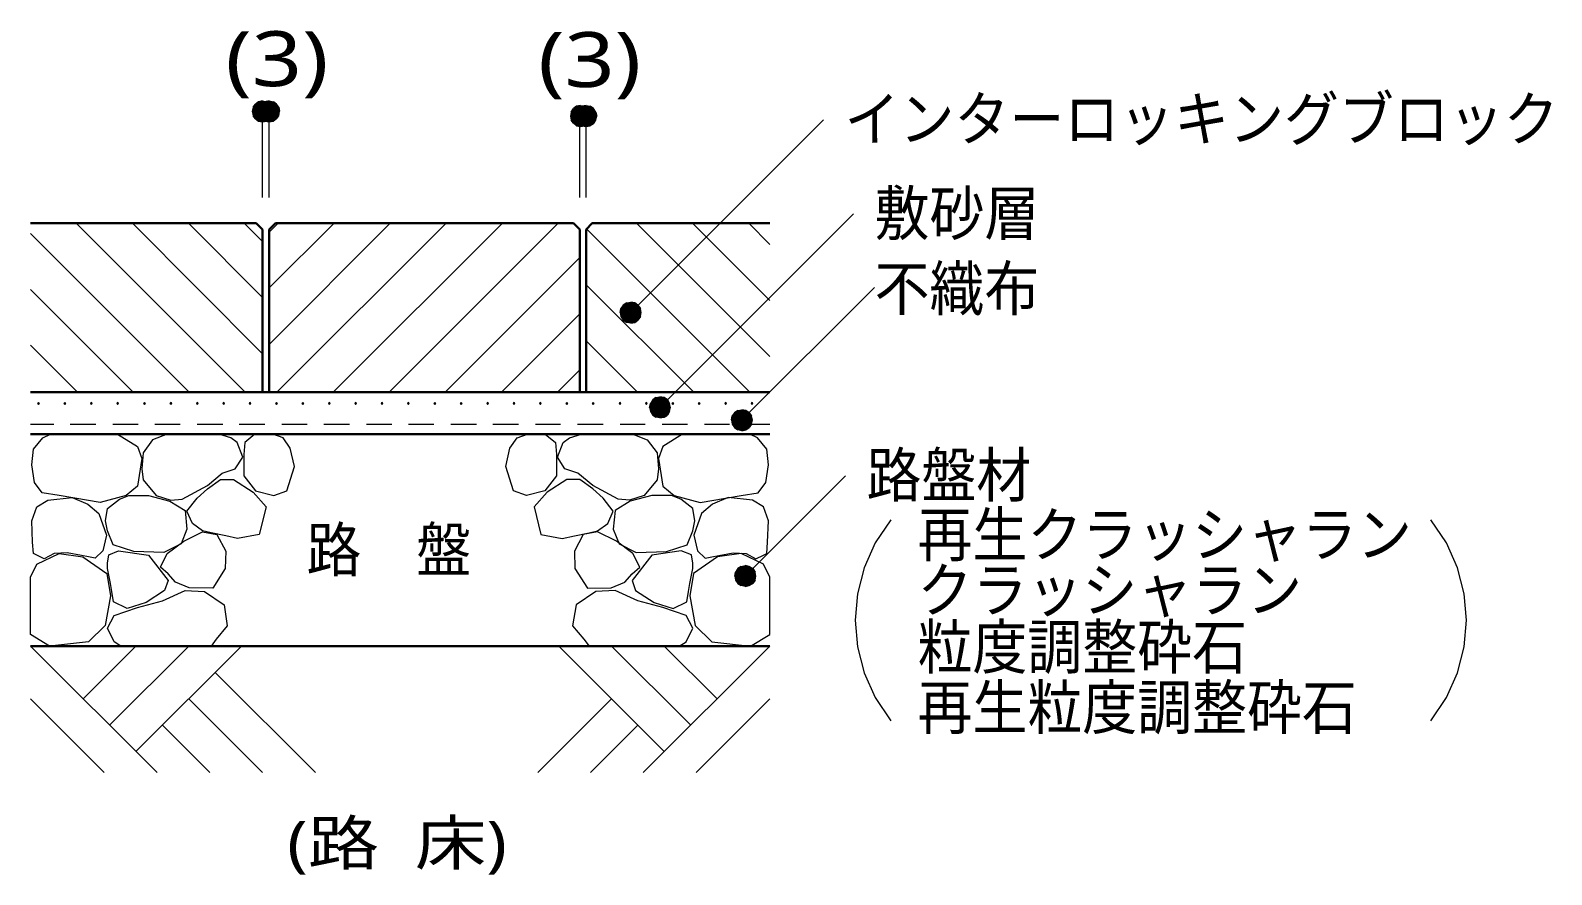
# Model space of a CAD drawing. Header units: millimetres. Extents: x 0 to 420, y 0 to 297.
# Drawn here: x 42.3 to 114.3, y 105.2 to 145.1 of the extents above; entities that cross this region are included whole.
import ezdxf
from ezdxf.enums import TextEntityAlignment as Align

# ---------------------------------------------------------------- set-up
doc = ezdxf.new("R2010")
doc.units = ezdxf.units.MM
doc.styles.add('kst32b', font='NotoSansJP-Variable.ttf')

msp = doc.modelspace()

# ---------------------------------------------------------------- hatches: boundary and pattern name
h = msp.add_hatch(color=7)
h.paths.add_polyline_path([(53.636, 141.647), (53.467, 141.753), (53.277, 141.309), (53.636, 141.647)])
h.paths.add_polyline_path([(53.467, 141.753), (53.277, 141.309), (53.277, 141.796), (53.467, 141.753)])
h.paths.add_polyline_path([(53.277, 141.309), (53.277, 141.796), (53.086, 141.753), (53.277, 141.309)])
h = msp.add_hatch(color=7)
h.paths.add_polyline_path([(53.933, 141.647), (53.785, 141.753), (53.594, 141.309), (53.933, 141.647)])
h.paths.add_polyline_path([(53.785, 141.753), (53.594, 141.309), (53.594, 141.796), (53.785, 141.753)])
h.paths.add_polyline_path([(53.594, 141.309), (53.594, 141.796), (53.382, 141.753), (53.594, 141.309)])
h = msp.add_hatch(color=7)
h.paths.add_polyline_path([(53.086, 141.753), (52.938, 141.647), (53.277, 141.309), (53.086, 141.753)])
h.paths.add_polyline_path([(52.938, 141.647), (53.277, 141.309), (52.832, 141.499), (52.938, 141.647)])
h.paths.add_polyline_path([(53.277, 141.309), (52.832, 141.499), (52.79, 141.309), (53.277, 141.309)])
h = msp.add_hatch(color=7)
h.paths.add_polyline_path([(52.79, 141.309), (52.832, 141.097), (53.277, 141.309), (52.79, 141.309)])
h.paths.add_polyline_path([(52.832, 141.097), (53.277, 141.309), (52.938, 140.949), (52.832, 141.097)])
h.paths.add_polyline_path([(53.277, 141.309), (52.938, 140.949), (53.086, 140.843), (53.277, 141.309)])
h = msp.add_hatch(color=7)
h.paths.add_polyline_path([(53.382, 141.753), (53.234, 141.647), (53.594, 141.309), (53.382, 141.753)])
h.paths.add_polyline_path([(53.234, 141.647), (53.594, 141.309), (53.128, 141.499), (53.234, 141.647)])
h.paths.add_polyline_path([(53.594, 141.309), (53.128, 141.499), (53.086, 141.309), (53.594, 141.309)])
h = msp.add_hatch(color=7)
h.paths.add_polyline_path([(53.086, 141.309), (53.128, 141.097), (53.594, 141.309), (53.086, 141.309)])
h.paths.add_polyline_path([(53.128, 141.097), (53.594, 141.309), (53.234, 140.949), (53.128, 141.097)])
h.paths.add_polyline_path([(53.594, 141.309), (53.234, 140.949), (53.382, 140.843), (53.594, 141.309)])
for points in [[(53.086, 140.843), (53.277, 140.801), (53.277, 141.309), (53.086, 140.843)], [(53.382, 140.843), (53.594, 140.801), (53.594, 141.309), (53.382, 140.843)], [(68.136, 140.61), (68.326, 140.589), (68.326, 141.076), (68.136, 140.61)], [(68.39, 140.61), (68.58, 140.589), (68.58, 141.076), (68.39, 140.61)], [(70.231, 131.593), (70.337, 131.424), (70.697, 131.784), (70.231, 131.593)], [(42.672, 127.529), (42.651, 127.508), (42.63, 127.487), (42.651, 127.466), (42.672, 127.444), (42.693, 127.466), (42.714, 127.487), (42.693, 127.508), (42.672, 127.529)], [(43.921, 127.529), (43.9, 127.508), (43.879, 127.487), (43.9, 127.466), (43.921, 127.444), (43.942, 127.466), (43.963, 127.487), (43.942, 127.508), (43.921, 127.529)], [(45.17, 127.529), (45.148, 127.508), (45.127, 127.487), (45.148, 127.466), (45.17, 127.444), (45.191, 127.466), (45.212, 127.487), (45.191, 127.508), (45.17, 127.529)], [(46.419, 127.529), (46.397, 127.508), (46.376, 127.487), (46.397, 127.466), (46.419, 127.444), (46.44, 127.466), (46.461, 127.487), (46.44, 127.508), (46.419, 127.529)], [(47.689, 127.529), (47.667, 127.508), (47.646, 127.487), (47.667, 127.466), (47.689, 127.444), (47.71, 127.466), (47.731, 127.487), (47.71, 127.508), (47.689, 127.529)], [(48.937, 127.529), (48.916, 127.508), (48.895, 127.487), (48.916, 127.466), (48.937, 127.444), (48.959, 127.466), (48.98, 127.487), (48.959, 127.508), (48.937, 127.529)], [(50.186, 127.529), (50.165, 127.508), (50.144, 127.487), (50.165, 127.466), (50.186, 127.444), (50.207, 127.466), (50.229, 127.487), (50.207, 127.508), (50.186, 127.529)], [(51.435, 127.529), (51.414, 127.508), (51.393, 127.487), (51.414, 127.466), (51.435, 127.444), (51.456, 127.466), (51.477, 127.487), (51.456, 127.508), (51.435, 127.529)], [(52.684, 127.529), (52.663, 127.508), (52.641, 127.487), (52.663, 127.466), (52.684, 127.444), (52.705, 127.466), (52.726, 127.487), (52.705, 127.508), (52.684, 127.529)], [(53.933, 127.529), (53.912, 127.508), (53.89, 127.487), (53.912, 127.466), (53.933, 127.444), (53.954, 127.466), (53.975, 127.487), (53.954, 127.508), (53.933, 127.529)], [(55.182, 127.529), (55.16, 127.508), (55.139, 127.487), (55.16, 127.466), (55.182, 127.444), (55.203, 127.466), (55.224, 127.487), (55.203, 127.508), (55.182, 127.529)], [(56.43, 127.529), (56.409, 127.508), (56.388, 127.487), (56.409, 127.466), (56.43, 127.444), (56.452, 127.466), (56.473, 127.487), (56.452, 127.508), (56.43, 127.529)], [(57.679, 127.529), (57.658, 127.508), (57.637, 127.487), (57.658, 127.466), (57.679, 127.444), (57.7, 127.466), (57.721, 127.487), (57.7, 127.508), (57.679, 127.529)], [(58.928, 127.529), (58.907, 127.508), (58.886, 127.487), (58.907, 127.466), (58.928, 127.444), (58.949, 127.466), (58.97, 127.487), (58.949, 127.508), (58.928, 127.529)], [(60.177, 127.529), (60.156, 127.508), (60.135, 127.487), (60.156, 127.466), (60.177, 127.444), (60.198, 127.466), (60.219, 127.487), (60.198, 127.508), (60.177, 127.529)], [(61.426, 127.529), (61.404, 127.508), (61.383, 127.487), (61.404, 127.466), (61.426, 127.444), (61.447, 127.466), (61.468, 127.487), (61.447, 127.508), (61.426, 127.529)], [(62.675, 127.529), (62.653, 127.508), (62.632, 127.487), (62.653, 127.466), (62.675, 127.444), (62.696, 127.466), (62.717, 127.487), (62.696, 127.508), (62.675, 127.529)], [(63.923, 127.529), (63.902, 127.508), (63.881, 127.487), (63.902, 127.466), (63.923, 127.444), (63.945, 127.466), (63.966, 127.487), (63.945, 127.508), (63.923, 127.529)], [(65.172, 127.529), (65.151, 127.508), (65.13, 127.487), (65.151, 127.466), (65.172, 127.444), (65.193, 127.466), (65.215, 127.487), (65.193, 127.508), (65.172, 127.529)], [(66.421, 127.529), (66.4, 127.508), (66.379, 127.487), (66.4, 127.466), (66.421, 127.444), (66.442, 127.466), (66.463, 127.487), (66.442, 127.508), (66.421, 127.529)], [(67.67, 127.529), (67.649, 127.508), (67.628, 127.487), (67.649, 127.466), (67.67, 127.444), (67.691, 127.466), (67.712, 127.487), (67.691, 127.508), (67.67, 127.529)], [(68.919, 127.529), (68.898, 127.508), (68.876, 127.487), (68.898, 127.466), (68.919, 127.444), (68.94, 127.466), (68.961, 127.487), (68.94, 127.508), (68.919, 127.529)], [(70.189, 127.529), (70.168, 127.508), (70.146, 127.487), (70.168, 127.466), (70.189, 127.444), (70.21, 127.466), (70.231, 127.487), (70.21, 127.508), (70.189, 127.529)], [(71.438, 127.529), (71.416, 127.508), (71.395, 127.487), (71.416, 127.466), (71.438, 127.444), (71.459, 127.466), (71.48, 127.487), (71.459, 127.508), (71.438, 127.529)], [(72.686, 127.529), (72.665, 127.508), (72.644, 127.487), (72.665, 127.466), (72.686, 127.444), (72.708, 127.466), (72.729, 127.487), (72.708, 127.508), (72.686, 127.529)], [(73.935, 127.529), (73.914, 127.508), (73.893, 127.487), (73.914, 127.466), (73.935, 127.444), (73.956, 127.466), (73.978, 127.487), (73.956, 127.508), (73.935, 127.529)], [(75.184, 127.529), (75.163, 127.508), (75.142, 127.487), (75.163, 127.466), (75.184, 127.444), (75.205, 127.466), (75.226, 127.487), (75.205, 127.508), (75.184, 127.529)], [(76.433, 127.529), (76.412, 127.508), (76.391, 127.487), (76.412, 127.466), (76.433, 127.444), (76.454, 127.466), (76.475, 127.487), (76.454, 127.508), (76.433, 127.529)], [(71.628, 127.106), (71.734, 126.936), (72.073, 127.296), (71.628, 127.106)], [(75.502, 126.513), (75.607, 126.344), (75.946, 126.704), (75.502, 126.513)], [(75.65, 119.126), (75.756, 118.978), (76.115, 119.317), (75.65, 119.126)]]:
    msp.add_hatch(color=7).paths.add_polyline_path(points)
h = msp.add_hatch(color=7)
h.paths.add_polyline_path([(53.742, 141.097), (53.785, 141.309), (53.277, 141.309), (53.742, 141.097)])
h.paths.add_polyline_path([(53.785, 141.309), (53.277, 141.309), (53.742, 141.499), (53.785, 141.309)])
h.paths.add_polyline_path([(53.277, 141.309), (53.742, 141.499), (53.636, 141.647), (53.277, 141.309)])
h = msp.add_hatch(color=7)
h.paths.add_polyline_path([(53.277, 140.801), (53.467, 140.843), (53.277, 141.309), (53.277, 140.801)])
h.paths.add_polyline_path([(53.467, 140.843), (53.277, 141.309), (53.636, 140.949), (53.467, 140.843)])
h.paths.add_polyline_path([(53.277, 141.309), (53.636, 140.949), (53.742, 141.097), (53.277, 141.309)])
h = msp.add_hatch(color=7)
h.paths.add_polyline_path([(54.039, 141.097), (54.081, 141.309), (53.594, 141.309), (54.039, 141.097)])
h.paths.add_polyline_path([(54.081, 141.309), (53.594, 141.309), (54.039, 141.499), (54.081, 141.309)])
h.paths.add_polyline_path([(53.594, 141.309), (54.039, 141.499), (53.933, 141.647), (53.594, 141.309)])
h = msp.add_hatch(color=7)
h.paths.add_polyline_path([(53.594, 140.801), (53.785, 140.843), (53.594, 141.309), (53.594, 140.801)])
h.paths.add_polyline_path([(53.785, 140.843), (53.594, 141.309), (53.933, 140.949), (53.785, 140.843)])
h.paths.add_polyline_path([(53.594, 141.309), (53.933, 140.949), (54.039, 141.097), (53.594, 141.309)])
h = msp.add_hatch(color=7)
h.paths.add_polyline_path([(68.136, 141.542), (67.987, 141.436), (68.326, 141.076), (68.136, 141.542)])
h.paths.add_polyline_path([(67.987, 141.436), (68.326, 141.076), (67.882, 141.266), (67.987, 141.436)])
h.paths.add_polyline_path([(68.326, 141.076), (67.882, 141.266), (67.839, 141.076), (68.326, 141.076)])
h = msp.add_hatch(color=7)
h.paths.add_polyline_path([(67.839, 141.076), (67.882, 140.885), (68.326, 141.076), (67.839, 141.076)])
h.paths.add_polyline_path([(67.882, 140.885), (68.326, 141.076), (67.987, 140.737), (67.882, 140.885)])
h.paths.add_polyline_path([(68.326, 141.076), (67.987, 140.737), (68.136, 140.61), (68.326, 141.076)])
h = msp.add_hatch(color=7)
h.paths.add_polyline_path([(68.39, 141.542), (68.22, 141.436), (68.58, 141.076), (68.39, 141.542)])
h.paths.add_polyline_path([(68.22, 141.436), (68.58, 141.076), (68.114, 141.266), (68.22, 141.436)])
h.paths.add_polyline_path([(68.58, 141.076), (68.114, 141.266), (68.093, 141.076), (68.58, 141.076)])
h = msp.add_hatch(color=7)
h.paths.add_polyline_path([(68.093, 141.076), (68.114, 140.885), (68.58, 141.076), (68.093, 141.076)])
h.paths.add_polyline_path([(68.114, 140.885), (68.58, 141.076), (68.22, 140.716), (68.114, 140.885)])
h.paths.add_polyline_path([(68.58, 141.076), (68.22, 140.716), (68.39, 140.61), (68.58, 141.076)])
h = msp.add_hatch(color=7)
h.paths.add_polyline_path([(68.686, 141.436), (68.517, 141.542), (68.326, 141.076), (68.686, 141.436)])
h.paths.add_polyline_path([(68.517, 141.542), (68.326, 141.076), (68.326, 141.584), (68.517, 141.542)])
h.paths.add_polyline_path([(68.326, 141.076), (68.326, 141.584), (68.136, 141.542), (68.326, 141.076)])
h = msp.add_hatch(color=7)
h.paths.add_polyline_path([(68.792, 140.885), (68.834, 141.076), (68.326, 141.076), (68.792, 140.885)])
h.paths.add_polyline_path([(68.834, 141.076), (68.326, 141.076), (68.792, 141.266), (68.834, 141.076)])
h.paths.add_polyline_path([(68.326, 141.076), (68.792, 141.266), (68.686, 141.436), (68.326, 141.076)])
h = msp.add_hatch(color=7)
h.paths.add_polyline_path([(68.326, 140.589), (68.517, 140.61), (68.326, 141.076), (68.326, 140.589)])
h.paths.add_polyline_path([(68.517, 140.61), (68.326, 141.076), (68.686, 140.737), (68.517, 140.61)])
h.paths.add_polyline_path([(68.326, 141.076), (68.686, 140.737), (68.792, 140.885), (68.326, 141.076)])
h = msp.add_hatch(color=7)
h.paths.add_polyline_path([(68.94, 141.436), (68.771, 141.542), (68.58, 141.076), (68.94, 141.436)])
h.paths.add_polyline_path([(68.771, 141.542), (68.58, 141.076), (68.58, 141.584), (68.771, 141.542)])
h.paths.add_polyline_path([(68.58, 141.076), (68.58, 141.584), (68.39, 141.542), (68.58, 141.076)])
h = msp.add_hatch(color=7)
h.paths.add_polyline_path([(69.046, 140.885), (69.088, 141.076), (68.58, 141.076), (69.046, 140.885)])
h.paths.add_polyline_path([(69.088, 141.076), (68.58, 141.076), (69.046, 141.266), (69.088, 141.076)])
h.paths.add_polyline_path([(68.58, 141.076), (69.046, 141.266), (68.94, 141.436), (68.58, 141.076)])
h = msp.add_hatch(color=7)
h.paths.add_polyline_path([(68.58, 140.589), (68.771, 140.61), (68.58, 141.076), (68.58, 140.589)])
h.paths.add_polyline_path([(68.771, 140.61), (68.58, 141.076), (68.94, 140.716), (68.771, 140.61)])
h.paths.add_polyline_path([(68.58, 141.076), (68.94, 140.716), (69.046, 140.885), (68.58, 141.076)])
h = msp.add_hatch(color=7)
h.paths.add_polyline_path([(70.337, 132.143), (70.231, 131.974), (70.697, 131.784), (70.337, 132.143)])
h.paths.add_polyline_path([(70.231, 131.974), (70.697, 131.784), (70.189, 131.784), (70.231, 131.974)])
h.paths.add_polyline_path([(70.697, 131.784), (70.189, 131.784), (70.231, 131.593), (70.697, 131.784)])
h = msp.add_hatch(color=7)
h.paths.add_polyline_path([(70.887, 132.249), (70.697, 132.271), (70.697, 131.784), (70.887, 132.249)])
h.paths.add_polyline_path([(70.697, 132.271), (70.697, 131.784), (70.506, 132.249), (70.697, 132.271)])
h.paths.add_polyline_path([(70.697, 131.784), (70.506, 132.249), (70.337, 132.143), (70.697, 131.784)])
h = msp.add_hatch(color=7)
h.paths.add_polyline_path([(70.337, 131.424), (70.506, 131.318), (70.697, 131.784), (70.337, 131.424)])
h.paths.add_polyline_path([(70.506, 131.318), (70.697, 131.784), (70.697, 131.276), (70.506, 131.318)])
h.paths.add_polyline_path([(70.697, 131.784), (70.697, 131.276), (70.887, 131.318), (70.697, 131.784)])
h = msp.add_hatch(color=7)
h.paths.add_polyline_path([(71.184, 131.784), (71.162, 131.974), (70.697, 131.784), (71.184, 131.784)])
h.paths.add_polyline_path([(71.162, 131.974), (70.697, 131.784), (71.035, 132.143), (71.162, 131.974)])
h.paths.add_polyline_path([(70.697, 131.784), (71.035, 132.143), (70.887, 132.249), (70.697, 131.784)])
h = msp.add_hatch(color=7)
h.paths.add_polyline_path([(70.887, 131.318), (71.035, 131.424), (70.697, 131.784), (70.887, 131.318)])
h.paths.add_polyline_path([(71.035, 131.424), (70.697, 131.784), (71.162, 131.593), (71.035, 131.424)])
h.paths.add_polyline_path([(70.697, 131.784), (71.162, 131.593), (71.184, 131.784), (70.697, 131.784)])
h = msp.add_hatch(color=7)
h.paths.add_polyline_path([(71.734, 127.656), (71.628, 127.487), (72.073, 127.296), (71.734, 127.656)])
h.paths.add_polyline_path([(71.628, 127.487), (72.073, 127.296), (71.586, 127.296), (71.628, 127.487)])
h.paths.add_polyline_path([(72.073, 127.296), (71.586, 127.296), (71.628, 127.106), (72.073, 127.296)])
h = msp.add_hatch(color=7)
h.paths.add_polyline_path([(72.284, 127.762), (72.073, 127.804), (72.073, 127.296), (72.284, 127.762)])
h.paths.add_polyline_path([(72.073, 127.804), (72.073, 127.296), (71.882, 127.762), (72.073, 127.804)])
h.paths.add_polyline_path([(72.073, 127.296), (71.882, 127.762), (71.734, 127.656), (72.073, 127.296)])
h = msp.add_hatch(color=7)
h.paths.add_polyline_path([(72.581, 127.296), (72.538, 127.487), (72.073, 127.296), (72.581, 127.296)])
h.paths.add_polyline_path([(72.538, 127.487), (72.073, 127.296), (72.432, 127.656), (72.538, 127.487)])
h.paths.add_polyline_path([(72.073, 127.296), (72.432, 127.656), (72.284, 127.762), (72.073, 127.296)])
h = msp.add_hatch(color=7)
h.paths.add_polyline_path([(71.734, 126.936), (71.882, 126.831), (72.073, 127.296), (71.734, 126.936)])
h.paths.add_polyline_path([(71.882, 126.831), (72.073, 127.296), (72.073, 126.809), (71.882, 126.831)])
h.paths.add_polyline_path([(72.073, 127.296), (72.073, 126.809), (72.284, 126.831), (72.073, 127.296)])
h = msp.add_hatch(color=7)
h.paths.add_polyline_path([(72.284, 126.831), (72.432, 126.936), (72.073, 127.296), (72.284, 126.831)])
h.paths.add_polyline_path([(72.432, 126.936), (72.073, 127.296), (72.538, 127.106), (72.432, 126.936)])
h.paths.add_polyline_path([(72.073, 127.296), (72.538, 127.106), (72.581, 127.296), (72.073, 127.296)])
h = msp.add_hatch(color=7)
h.paths.add_polyline_path([(75.607, 127.042), (75.502, 126.894), (75.946, 126.704), (75.607, 127.042)])
h.paths.add_polyline_path([(75.502, 126.894), (75.946, 126.704), (75.459, 126.704), (75.502, 126.894)])
h.paths.add_polyline_path([(75.946, 126.704), (75.459, 126.704), (75.502, 126.513), (75.946, 126.704)])
h = msp.add_hatch(color=7)
h.paths.add_polyline_path([(76.137, 127.148), (75.946, 127.19), (75.946, 126.704), (76.137, 127.148)])
h.paths.add_polyline_path([(75.946, 127.19), (75.946, 126.704), (75.756, 127.148), (75.946, 127.19)])
h.paths.add_polyline_path([(75.946, 126.704), (75.756, 127.148), (75.607, 127.042), (75.946, 126.704)])
h = msp.add_hatch(color=7)
h.paths.add_polyline_path([(75.607, 126.344), (75.756, 126.238), (75.946, 126.704), (75.607, 126.344)])
h.paths.add_polyline_path([(75.756, 126.238), (75.946, 126.704), (75.946, 126.196), (75.756, 126.238)])
h.paths.add_polyline_path([(75.946, 126.704), (75.946, 126.196), (76.137, 126.238), (75.946, 126.704)])
h = msp.add_hatch(color=7)
h.paths.add_polyline_path([(76.454, 126.704), (76.412, 126.894), (75.946, 126.704), (76.454, 126.704)])
h.paths.add_polyline_path([(76.412, 126.894), (75.946, 126.704), (76.306, 127.042), (76.412, 126.894)])
h.paths.add_polyline_path([(75.946, 126.704), (76.306, 127.042), (76.137, 127.148), (75.946, 126.704)])
h = msp.add_hatch(color=7)
h.paths.add_polyline_path([(76.137, 126.238), (76.306, 126.344), (75.946, 126.704), (76.137, 126.238)])
h.paths.add_polyline_path([(76.306, 126.344), (75.946, 126.704), (76.412, 126.513), (76.306, 126.344)])
h.paths.add_polyline_path([(75.946, 126.704), (76.412, 126.513), (76.454, 126.704), (75.946, 126.704)])
h = msp.add_hatch(color=7)
h.paths.add_polyline_path([(75.756, 119.676), (75.65, 119.507), (76.115, 119.317), (75.756, 119.676)])
h.paths.add_polyline_path([(75.65, 119.507), (76.115, 119.317), (75.629, 119.317), (75.65, 119.507)])
h.paths.add_polyline_path([(76.115, 119.317), (75.629, 119.317), (75.65, 119.126), (76.115, 119.317)])
h = msp.add_hatch(color=7)
h.paths.add_polyline_path([(76.306, 119.782), (76.115, 119.825), (76.115, 119.317), (76.306, 119.782)])
h.paths.add_polyline_path([(76.115, 119.825), (76.115, 119.317), (75.925, 119.782), (76.115, 119.825)])
h.paths.add_polyline_path([(76.115, 119.317), (75.925, 119.782), (75.756, 119.676), (76.115, 119.317)])
h = msp.add_hatch(color=7)
h.paths.add_polyline_path([(76.623, 119.317), (76.581, 119.507), (76.115, 119.317), (76.623, 119.317)])
h.paths.add_polyline_path([(76.581, 119.507), (76.115, 119.317), (76.475, 119.676), (76.581, 119.507)])
h.paths.add_polyline_path([(76.115, 119.317), (76.475, 119.676), (76.306, 119.782), (76.115, 119.317)])
h = msp.add_hatch(color=7)
h.paths.add_polyline_path([(75.756, 118.978), (75.925, 118.872), (76.115, 119.317), (75.756, 118.978)])
h.paths.add_polyline_path([(75.925, 118.872), (76.115, 119.317), (76.115, 118.83), (75.925, 118.872)])
h.paths.add_polyline_path([(76.115, 119.317), (76.115, 118.83), (76.306, 118.872), (76.115, 119.317)])
h = msp.add_hatch(color=7)
h.paths.add_polyline_path([(76.306, 118.872), (76.475, 118.978), (76.115, 119.317), (76.306, 118.872)])
h.paths.add_polyline_path([(76.475, 118.978), (76.115, 119.317), (76.581, 119.126), (76.475, 118.978)])
h.paths.add_polyline_path([(76.115, 119.317), (76.581, 119.126), (76.623, 119.317), (76.115, 119.317)])

# ---------------------------------------------------------------- linework, layer by layer
at = {"lineweight": 0}
for points in [[(53.277, 141.309), (53.277, 141.796), (53.086, 141.753)], [(53.467, 141.753), (53.277, 141.309), (53.277, 141.796)], [(53.594, 141.309), (53.594, 141.796), (53.382, 141.753)], [(53.785, 141.753), (53.594, 141.309), (53.594, 141.796)], [(53.277, 141.309), (52.832, 141.499), (52.79, 141.309)], [(52.79, 141.309), (52.832, 141.097), (53.277, 141.309)], [(52.938, 141.647), (53.277, 141.309), (52.832, 141.499)], [(52.832, 141.097), (53.277, 141.309), (52.938, 140.949)], [(53.086, 141.753), (52.938, 141.647), (53.277, 141.309)], [(53.277, 141.309), (52.938, 140.949), (53.086, 140.843)], [(53.594, 141.309), (53.128, 141.499), (53.086, 141.309)], [(53.086, 141.309), (53.128, 141.097), (53.594, 141.309)], [(53.086, 140.843), (53.277, 140.801), (53.277, 141.309)], [(53.234, 141.647), (53.594, 141.309), (53.128, 141.499)], [(53.128, 141.097), (53.594, 141.309), (53.234, 140.949)], [(53.382, 141.753), (53.234, 141.647), (53.594, 141.309)], [(53.594, 141.309), (53.234, 140.949), (53.382, 140.843)], [(53.636, 141.647), (53.467, 141.753), (53.277, 141.309)], [(53.277, 141.309), (53.742, 141.499), (53.636, 141.647)], [(53.785, 141.309), (53.277, 141.309), (53.742, 141.499)], [(53.277, 140.801), (53.467, 140.843), (53.277, 141.309)], [(53.467, 140.843), (53.277, 141.309), (53.636, 140.949)], [(53.277, 141.309), (53.636, 140.949), (53.742, 141.097)], [(53.742, 141.097), (53.785, 141.309), (53.277, 141.309)], [(53.382, 140.843), (53.594, 140.801), (53.594, 141.309)], [(53.933, 141.647), (53.785, 141.753), (53.594, 141.309)], [(53.594, 141.309), (54.039, 141.499), (53.933, 141.647)], [(54.081, 141.309), (53.594, 141.309), (54.039, 141.499)], [(53.594, 140.801), (53.785, 140.843), (53.594, 141.309)], [(53.785, 140.843), (53.594, 141.309), (53.933, 140.949)], [(53.594, 141.309), (53.933, 140.949), (54.039, 141.097)], [(54.039, 141.097), (54.081, 141.309), (53.594, 141.309)], [(68.326, 141.076), (67.882, 141.266), (67.839, 141.076)], [(67.839, 141.076), (67.882, 140.885), (68.326, 141.076)], [(67.987, 141.436), (68.326, 141.076), (67.882, 141.266)], [(67.882, 140.885), (68.326, 141.076), (67.987, 140.737)], [(68.136, 141.542), (67.987, 141.436), (68.326, 141.076)], [(68.326, 141.076), (67.987, 140.737), (68.136, 140.61)], [(68.58, 141.076), (68.114, 141.266), (68.093, 141.076)], [(68.093, 141.076), (68.114, 140.885), (68.58, 141.076)], [(68.22, 141.436), (68.58, 141.076), (68.114, 141.266)], [(68.114, 140.885), (68.58, 141.076), (68.22, 140.716)], [(68.326, 141.076), (68.326, 141.584), (68.136, 141.542)], [(68.136, 140.61), (68.326, 140.589), (68.326, 141.076)], [(68.39, 141.542), (68.22, 141.436), (68.58, 141.076)], [(68.58, 141.076), (68.22, 140.716), (68.39, 140.61)], [(68.517, 141.542), (68.326, 141.076), (68.326, 141.584)], [(68.686, 141.436), (68.517, 141.542), (68.326, 141.076)], [(68.326, 141.076), (68.792, 141.266), (68.686, 141.436)], [(68.834, 141.076), (68.326, 141.076), (68.792, 141.266)], [(68.326, 140.589), (68.517, 140.61), (68.326, 141.076)], [(68.517, 140.61), (68.326, 141.076), (68.686, 140.737)], [(68.326, 141.076), (68.686, 140.737), (68.792, 140.885)], [(68.792, 140.885), (68.834, 141.076), (68.326, 141.076)], [(68.58, 141.076), (68.58, 141.584), (68.39, 141.542)], [(68.39, 140.61), (68.58, 140.589), (68.58, 141.076)], [(68.771, 141.542), (68.58, 141.076), (68.58, 141.584)], [(68.94, 141.436), (68.771, 141.542), (68.58, 141.076)], [(68.58, 141.076), (69.046, 141.266), (68.94, 141.436)], [(69.088, 141.076), (68.58, 141.076), (69.046, 141.266)], [(68.58, 140.589), (68.771, 140.61), (68.58, 141.076)], [(68.771, 140.61), (68.58, 141.076), (68.94, 140.716)], [(68.58, 141.076), (68.94, 140.716), (69.046, 140.885)], [(69.046, 140.885), (69.088, 141.076), (68.58, 141.076)], [(70.231, 131.974), (70.697, 131.784), (70.189, 131.784)], [(70.697, 131.784), (70.189, 131.784), (70.231, 131.593)], [(70.337, 132.143), (70.231, 131.974), (70.697, 131.784)], [(70.231, 131.593), (70.337, 131.424), (70.697, 131.784)], [(70.697, 131.784), (70.506, 132.249), (70.337, 132.143)], [(70.337, 131.424), (70.506, 131.318), (70.697, 131.784)], [(70.697, 132.271), (70.697, 131.784), (70.506, 132.249)], [(70.506, 131.318), (70.697, 131.784), (70.697, 131.276)], [(70.887, 132.249), (70.697, 132.271), (70.697, 131.784)], [(70.697, 131.784), (71.035, 132.143), (70.887, 132.249)], [(71.162, 131.974), (70.697, 131.784), (71.035, 132.143)], [(71.184, 131.784), (71.162, 131.974), (70.697, 131.784)], [(70.697, 131.784), (70.697, 131.276), (70.887, 131.318)], [(70.887, 131.318), (71.035, 131.424), (70.697, 131.784)], [(71.035, 131.424), (70.697, 131.784), (71.162, 131.593)], [(70.697, 131.784), (71.162, 131.593), (71.184, 131.784)], [(42.672, 127.529), (42.651, 127.508), (42.63, 127.487), (42.651, 127.466), (42.672, 127.444), (42.693, 127.466), (42.714, 127.487), (42.693, 127.508)], [(43.921, 127.529), (43.9, 127.508), (43.879, 127.487), (43.9, 127.466), (43.921, 127.444), (43.942, 127.466), (43.963, 127.487), (43.942, 127.508)], [(45.17, 127.529), (45.148, 127.508), (45.127, 127.487), (45.148, 127.466), (45.17, 127.444), (45.191, 127.466), (45.212, 127.487), (45.191, 127.508)], [(46.419, 127.529), (46.397, 127.508), (46.376, 127.487), (46.397, 127.466), (46.419, 127.444), (46.44, 127.466), (46.461, 127.487), (46.44, 127.508)], [(47.689, 127.529), (47.667, 127.508), (47.646, 127.487), (47.667, 127.466), (47.689, 127.444), (47.71, 127.466), (47.731, 127.487), (47.71, 127.508)], [(48.937, 127.529), (48.916, 127.508), (48.895, 127.487), (48.916, 127.466), (48.937, 127.444), (48.959, 127.466), (48.98, 127.487), (48.959, 127.508)], [(50.186, 127.529), (50.165, 127.508), (50.144, 127.487), (50.165, 127.466), (50.186, 127.444), (50.207, 127.466), (50.229, 127.487), (50.207, 127.508)], [(51.435, 127.529), (51.414, 127.508), (51.393, 127.487), (51.414, 127.466), (51.435, 127.444), (51.456, 127.466), (51.477, 127.487), (51.456, 127.508)], [(52.684, 127.529), (52.663, 127.508), (52.641, 127.487), (52.663, 127.466), (52.684, 127.444), (52.705, 127.466), (52.726, 127.487), (52.705, 127.508)], [(53.933, 127.529), (53.912, 127.508), (53.89, 127.487), (53.912, 127.466), (53.933, 127.444), (53.954, 127.466), (53.975, 127.487), (53.954, 127.508)], [(55.182, 127.529), (55.16, 127.508), (55.139, 127.487), (55.16, 127.466), (55.182, 127.444), (55.203, 127.466), (55.224, 127.487), (55.203, 127.508)], [(56.43, 127.529), (56.409, 127.508), (56.388, 127.487), (56.409, 127.466), (56.43, 127.444), (56.452, 127.466), (56.473, 127.487), (56.452, 127.508)], [(57.679, 127.529), (57.658, 127.508), (57.637, 127.487), (57.658, 127.466), (57.679, 127.444), (57.7, 127.466), (57.721, 127.487), (57.7, 127.508)], [(58.928, 127.529), (58.907, 127.508), (58.886, 127.487), (58.907, 127.466), (58.928, 127.444), (58.949, 127.466), (58.97, 127.487), (58.949, 127.508)], [(60.177, 127.529), (60.156, 127.508), (60.135, 127.487), (60.156, 127.466), (60.177, 127.444), (60.198, 127.466), (60.219, 127.487), (60.198, 127.508)], [(61.426, 127.529), (61.404, 127.508), (61.383, 127.487), (61.404, 127.466), (61.426, 127.444), (61.447, 127.466), (61.468, 127.487), (61.447, 127.508)], [(62.675, 127.529), (62.653, 127.508), (62.632, 127.487), (62.653, 127.466), (62.675, 127.444), (62.696, 127.466), (62.717, 127.487), (62.696, 127.508)], [(63.923, 127.529), (63.902, 127.508), (63.881, 127.487), (63.902, 127.466), (63.923, 127.444), (63.945, 127.466), (63.966, 127.487), (63.945, 127.508)], [(65.172, 127.529), (65.151, 127.508), (65.13, 127.487), (65.151, 127.466), (65.172, 127.444), (65.193, 127.466), (65.215, 127.487), (65.193, 127.508)], [(66.421, 127.529), (66.4, 127.508), (66.379, 127.487), (66.4, 127.466), (66.421, 127.444), (66.442, 127.466), (66.463, 127.487), (66.442, 127.508)], [(67.67, 127.529), (67.649, 127.508), (67.628, 127.487), (67.649, 127.466), (67.67, 127.444), (67.691, 127.466), (67.712, 127.487), (67.691, 127.508)], [(68.919, 127.529), (68.898, 127.508), (68.876, 127.487), (68.898, 127.466), (68.919, 127.444), (68.94, 127.466), (68.961, 127.487), (68.94, 127.508)], [(70.189, 127.529), (70.168, 127.508), (70.146, 127.487), (70.168, 127.466), (70.189, 127.444), (70.21, 127.466), (70.231, 127.487), (70.21, 127.508)], [(71.438, 127.529), (71.416, 127.508), (71.395, 127.487), (71.416, 127.466), (71.438, 127.444), (71.459, 127.466), (71.48, 127.487), (71.459, 127.508)], [(71.628, 127.487), (72.073, 127.296), (71.586, 127.296)], [(71.734, 127.656), (71.628, 127.487), (72.073, 127.296)], [(72.073, 127.296), (71.882, 127.762), (71.734, 127.656)], [(72.073, 127.804), (72.073, 127.296), (71.882, 127.762)], [(72.284, 127.762), (72.073, 127.804), (72.073, 127.296)], [(72.073, 127.296), (72.432, 127.656), (72.284, 127.762)], [(72.538, 127.487), (72.073, 127.296), (72.432, 127.656)], [(72.581, 127.296), (72.538, 127.487), (72.073, 127.296)], [(72.686, 127.529), (72.665, 127.508), (72.644, 127.487), (72.665, 127.466), (72.686, 127.444), (72.708, 127.466), (72.729, 127.487), (72.708, 127.508)], [(73.935, 127.529), (73.914, 127.508), (73.893, 127.487), (73.914, 127.466), (73.935, 127.444), (73.956, 127.466), (73.978, 127.487), (73.956, 127.508)], [(75.184, 127.529), (75.163, 127.508), (75.142, 127.487), (75.163, 127.466), (75.184, 127.444), (75.205, 127.466), (75.226, 127.487), (75.205, 127.508)], [(76.433, 127.529), (76.412, 127.508), (76.391, 127.487), (76.412, 127.466), (76.433, 127.444), (76.454, 127.466), (76.475, 127.487), (76.454, 127.508)], [(72.073, 127.296), (71.586, 127.296), (71.628, 127.106)], [(71.628, 127.106), (71.734, 126.936), (72.073, 127.296)], [(71.734, 126.936), (71.882, 126.831), (72.073, 127.296)], [(71.882, 126.831), (72.073, 127.296), (72.073, 126.809)], [(72.073, 127.296), (72.073, 126.809), (72.284, 126.831)], [(72.284, 126.831), (72.432, 126.936), (72.073, 127.296)], [(72.432, 126.936), (72.073, 127.296), (72.538, 127.106)], [(72.073, 127.296), (72.538, 127.106), (72.581, 127.296)], [(75.502, 126.894), (75.946, 126.704), (75.459, 126.704)], [(75.946, 126.704), (75.459, 126.704), (75.502, 126.513)], [(75.607, 127.042), (75.502, 126.894), (75.946, 126.704)], [(75.502, 126.513), (75.607, 126.344), (75.946, 126.704)], [(75.946, 126.704), (75.756, 127.148), (75.607, 127.042)], [(75.607, 126.344), (75.756, 126.238), (75.946, 126.704)], [(75.946, 127.19), (75.946, 126.704), (75.756, 127.148)], [(75.756, 126.238), (75.946, 126.704), (75.946, 126.196)], [(76.137, 127.148), (75.946, 127.19), (75.946, 126.704)], [(75.946, 126.704), (76.306, 127.042), (76.137, 127.148)], [(76.412, 126.894), (75.946, 126.704), (76.306, 127.042)], [(76.454, 126.704), (76.412, 126.894), (75.946, 126.704)], [(75.946, 126.704), (75.946, 126.196), (76.137, 126.238)], [(76.137, 126.238), (76.306, 126.344), (75.946, 126.704)], [(76.306, 126.344), (75.946, 126.704), (76.412, 126.513)], [(75.946, 126.704), (76.412, 126.513), (76.454, 126.704)], [(75.65, 119.507), (76.115, 119.317), (75.629, 119.317)], [(75.756, 119.676), (75.65, 119.507), (76.115, 119.317)], [(76.115, 119.317), (75.925, 119.782), (75.756, 119.676)], [(76.115, 119.825), (76.115, 119.317), (75.925, 119.782)], [(76.306, 119.782), (76.115, 119.825), (76.115, 119.317)], [(76.115, 119.317), (76.475, 119.676), (76.306, 119.782)], [(76.581, 119.507), (76.115, 119.317), (76.475, 119.676)], [(76.623, 119.317), (76.581, 119.507), (76.115, 119.317)], [(76.115, 119.317), (75.629, 119.317), (75.65, 119.126)], [(75.65, 119.126), (75.756, 118.978), (76.115, 119.317)], [(75.756, 118.978), (75.925, 118.872), (76.115, 119.317)], [(75.925, 118.872), (76.115, 119.317), (76.115, 118.83)], [(76.115, 119.317), (76.115, 118.83), (76.306, 118.872)], [(76.306, 118.872), (76.475, 118.978), (76.115, 119.317)], [(76.475, 118.978), (76.115, 119.317), (76.581, 119.126)], [(76.115, 119.317), (76.581, 119.126), (76.623, 119.317)]]:
    msp.add_lwpolyline(points, close=True, dxfattribs=at)
at = {"lineweight": 13}
for points in [[(53.277, 137.223), (53.277, 141.309)], [(53.277, 141.309), (53.594, 141.309)], [(53.594, 137.223), (53.594, 141.309)], [(68.284, 137.223), (68.284, 141.076)], [(68.284, 141.076), (68.58, 141.076)], [(68.58, 137.223), (68.58, 141.076)], [(70.697, 131.784), (79.82, 140.906)], [(72.073, 127.296), (81.238, 136.461)], [(49.805, 128.016), (42.291, 135.53)], [(52.451, 128.016), (44.45, 136.017)], [(53.277, 129.836), (47.117, 136.017)], [(53.277, 132.503), (49.763, 136.017)], [(53.277, 135.149), (52.409, 136.017)], [(53.594, 135.594), (54.017, 136.017)], [(53.594, 132.948), (56.663, 136.017)], [(53.594, 130.281), (59.309, 136.017)], [(53.954, 128.016), (61.955, 136.017)], [(56.621, 128.016), (64.622, 136.017)], [(59.267, 128.016), (67.268, 136.017)], [(76.327, 128.016), (68.601, 135.742)], [(77.279, 129.709), (70.972, 136.017)], [(77.279, 132.355), (73.618, 136.017)], [(77.279, 135.001), (76.285, 136.017)], [(61.912, 128.016), (68.284, 134.387)], [(47.159, 128.016), (42.291, 132.884)], [(73.681, 128.016), (68.58, 133.096)], [(75.946, 126.704), (82.233, 132.969)], [(64.579, 128.016), (68.284, 131.72)], [(71.014, 128.016), (68.58, 130.45)], [(44.514, 128.016), (42.291, 130.238)], [(67.225, 128.016), (68.284, 129.074)], [(42.291, 126.513), (43.392, 126.513)], [(46.419, 126.026), (47.35, 125.455), (47.562, 124.883), (47.35, 123.571), (46.821, 123.126), (45.593, 122.809), (44.387, 123), (43.646, 123.126), (42.841, 123.254), (42.482, 123.74), (42.355, 124.587), (42.439, 125.328), (42.884, 125.857), (43.244, 126.026)], [(44.175, 126.513), (45.381, 126.513)], [(46.186, 126.513), (47.392, 126.513)], [(48.768, 126.026), (48.07, 125.772), (47.625, 125.158), (47.562, 124.396), (47.625, 123.867), (48.239, 123.126), (48.937, 122.915), (49.466, 122.957), (50.673, 123.613), (51.371, 124.185), (51.985, 124.396), (52.345, 124.947), (52.07, 125.645), (51.774, 125.857), (51.202, 126.026)], [(48.175, 126.513), (49.382, 126.513)], [(50.186, 126.513), (51.393, 126.513)], [(52.176, 126.513), (53.382, 126.513)], [(52.917, 126.026), (52.43, 125.645), (52.387, 125.074), (52.387, 124.058), (52.938, 123.359), (53.806, 123.126), (54.42, 123.359), (54.779, 124.502), (54.589, 125.37), (54.25, 125.857), (53.763, 126.026)], [(54.187, 126.513), (55.393, 126.513)], [(56.176, 126.513), (57.383, 126.513)], [(58.187, 126.513), (59.394, 126.513)], [(60.177, 126.513), (61.383, 126.513)], [(62.188, 126.513), (63.394, 126.513)], [(64.177, 126.513), (65.384, 126.513)], [(66.654, 126.026), (67.141, 125.645), (67.183, 125.074), (67.183, 124.058), (66.633, 123.359), (65.765, 123.126), (65.151, 123.359), (64.791, 124.502), (64.982, 125.37), (65.32, 125.857), (65.807, 126.026)], [(66.188, 126.513), (67.374, 126.513)], [(70.803, 126.026), (71.48, 125.772), (71.946, 125.158), (72.009, 124.396), (71.946, 123.867), (71.332, 123.126), (70.633, 122.915), (70.104, 122.957), (68.898, 123.613), (68.199, 124.185), (67.585, 124.396), (67.225, 124.947), (67.501, 125.645), (67.797, 125.857), (68.368, 126.026)], [(68.178, 126.513), (69.384, 126.513)], [(70.189, 126.513), (71.374, 126.513)], [(73.152, 126.026), (72.221, 125.455), (72.009, 124.883), (72.221, 123.571), (72.75, 123.126), (73.978, 122.809), (75.184, 123), (75.925, 123.126), (76.729, 123.254), (77.089, 123.74), (77.216, 124.587), (77.131, 125.328), (76.687, 125.857), (76.327, 126.026)], [(72.178, 126.513), (73.385, 126.513)], [(74.189, 126.513), (75.375, 126.513)], [(76.179, 126.513), (77.279, 126.513)], [(76.115, 119.317), (80.857, 124.058)], [(82.998, 121.981), (82.265, 120.891), (81.741, 119.717), (81.427, 118.488), (81.322, 117.232), (81.427, 115.975), (81.741, 114.746), (82.265, 113.573), (82.998, 112.482)], [(108.56, 112.482), (109.293, 113.573), (109.817, 114.746), (110.131, 115.975), (110.236, 117.232), (110.131, 118.488), (109.817, 119.717), (109.293, 120.891), (108.56, 121.981)], [(46.567, 116.014), (46.249, 116.205), (45.932, 116.861), (46.249, 117.454), (47.35, 117.835), (48.535, 118.152), (49.615, 118.639), (50.525, 118.597), (51.456, 117.962), (51.604, 116.967), (51.075, 116.332), (50.842, 116.014)], [(72.983, 116.014), (73.321, 116.205), (73.639, 116.861), (73.321, 117.454), (72.221, 117.835), (71.035, 118.152), (69.956, 118.639), (69.046, 118.597), (68.114, 117.962), (67.945, 116.967), (68.474, 116.332), (68.728, 116.014)], [(48.281, 110.024), (42.291, 116.014)], [(44.789, 113.517), (47.286, 116.014)], [(49.784, 116.014), (46.037, 112.268)], [(52.282, 116.014), (47.286, 111.019)], [(67.289, 116.014), (72.284, 111.019)], [(69.787, 116.014), (73.533, 112.268)], [(77.279, 116.014), (71.289, 110.024)], [(72.284, 116.014), (74.782, 113.517)], [(51.033, 114.766), (55.774, 110.024)], [(45.784, 110.024), (42.291, 113.517)], [(49.784, 113.517), (53.277, 110.024)], [(66.294, 110.024), (69.787, 113.517)], [(77.279, 113.517), (73.787, 110.024)], [(48.535, 112.268), (50.779, 110.024)], [(68.792, 110.024), (71.035, 112.268)]]:
    msp.add_lwpolyline(points, dxfattribs=at)
at = {"lineweight": 30}
for points in [[(42.291, 136.017), (52.98, 136.017)], [(52.98, 136.017), (53.277, 135.721)], [(53.277, 135.721), (53.277, 128.016)], [(53.594, 135.721), (53.89, 136.017)], [(53.594, 135.721), (53.594, 128.016)], [(53.89, 136.017), (67.987, 136.017)], [(67.987, 136.017), (68.284, 135.721)], [(68.284, 135.721), (68.284, 128.016)], [(68.58, 135.721), (68.876, 136.017), (77.279, 136.017)], [(68.58, 135.721), (68.58, 128.016)], [(42.291, 128.016), (77.279, 128.016)], [(42.291, 126.026), (77.279, 126.026)], [(42.291, 116.014), (77.279, 116.014)]]:
    msp.add_lwpolyline(points, dxfattribs=at)
at = {"lineweight": 13}
for points in [[(50.842, 121.37), (50.44, 121.454), (49.953, 121.814), (49.699, 122.386), (50.186, 123), (50.673, 123.444), (51.287, 123.888), (51.901, 123.888), (52.832, 123.296), (53.446, 122.597), (53.107, 121.285), (52.091, 121.094), (51.541, 121.221)], [(68.728, 121.37), (69.13, 121.454), (69.617, 121.814), (69.871, 122.386), (69.384, 123), (68.898, 123.444), (68.284, 123.888), (67.67, 123.888), (66.738, 123.296), (66.125, 122.597), (66.442, 121.285), (67.458, 121.094), (68.03, 121.221)], [(45.932, 121.454), (45.847, 121.941), (45.932, 122.513), (46.503, 122.957), (46.948, 123.126), (47.879, 123.126), (48.895, 122.872), (49.615, 122.428), (49.699, 121.539), (49.424, 120.84), (48.599, 120.438), (47.18, 120.481), (46.207, 120.798)], [(73.639, 121.454), (73.724, 121.941), (73.639, 122.513), (73.067, 122.957), (72.623, 123.126), (71.692, 123.126), (70.676, 122.872), (69.956, 122.428), (69.871, 121.539), (70.146, 120.84), (70.951, 120.438), (72.39, 120.481), (73.364, 120.798)], [(43.413, 120.396), (42.947, 120.142), (42.587, 120.311), (42.439, 120.396), (42.397, 120.925), (42.355, 121.941), (42.587, 122.597), (43.116, 122.915), (44.26, 123.042), (45, 122.724), (45.53, 122.28), (45.889, 121.264), (45.72, 120.523), (45.36, 120.163), (45.043, 120.227), (44.704, 120.29), (44.027, 120.417)], [(76.158, 120.396), (76.623, 120.142), (76.983, 120.311), (77.131, 120.396), (77.174, 120.925), (77.216, 121.941), (76.983, 122.597), (76.454, 122.915), (75.311, 123.042), (74.57, 122.724), (74.041, 122.28), (73.681, 121.264), (73.851, 120.523), (74.21, 120.163), (74.528, 120.227), (74.867, 120.29), (75.544, 120.417)], [(49.805, 118.766), (49.149, 119.041), (48.81, 119.422), (48.45, 119.74), (48.768, 120.396), (49.551, 120.967), (50.44, 121.412), (51.118, 121.285), (51.541, 120.502), (51.498, 119.676), (50.927, 118.745)], [(69.765, 118.766), (70.421, 119.041), (70.76, 119.422), (71.12, 119.74), (70.803, 120.396), (70.019, 120.967), (69.13, 121.412), (68.453, 121.285), (68.03, 120.502), (68.051, 119.676), (68.644, 118.745)], [(42.291, 119.274), (42.587, 119.888), (43.646, 120.396), (44.768, 120.227), (45.911, 119.443), (46.08, 118.385), (45.826, 116.988), (45.043, 116.205), (43.201, 116.014), (42.291, 116.565)], [(46.228, 118.11), (46.143, 118.597), (46.08, 118.978), (45.932, 119.676), (45.932, 119.93), (45.995, 120.333), (46.461, 120.523), (47.879, 120.311), (48.81, 119.105), (48.641, 118.639), (47.773, 118.068), (46.863, 117.792)], [(73.343, 118.11), (73.427, 118.597), (73.491, 118.978), (73.639, 119.676), (73.639, 119.93), (73.575, 120.333), (73.088, 120.523), (71.692, 120.311), (70.76, 119.105), (70.929, 118.639), (71.797, 118.068), (72.708, 117.792)], [(77.279, 119.274), (76.983, 119.888), (75.925, 120.396), (74.803, 120.227), (73.66, 119.443), (73.491, 118.385), (73.745, 116.988), (74.528, 116.205), (76.369, 116.014), (77.279, 116.565)]]:
    msp.add_lwpolyline(points, close=True, dxfattribs=at)

# ---------------------------------------------------------------- texts
at = {"style": 'kst32b'}
for s, height, p, p2 in [('(3)', 2.5989, (51.52, 142.494), (56.393, 142.494)), ('(3)', 2.5989, (66.315, 142.452), (71.188, 142.452)), ('インターロッキングブロック', 2.07913, (80.814, 139.912), (114.6, 139.912)), ('敷砂層', 2.0791, (82.233, 135.446), (90.029, 135.446)), ('不織布', 2.0791, (82.233, 131.889), (90.029, 131.889)), ('路盤材', 2.0791, (81.852, 123.063), (89.648, 123.063)), ('再生クラッシャラン', 2.0791, (84.265, 120.248), (107.655, 120.248)), ('路\u3000盤', 2.0791, (55.351, 119.528), (63.148, 119.528)), ('クラッシャラン', 2.0791, (84.265, 117.623), (102.457, 117.623)), ('粒度調整砕石', 2.0791, (84.265, 114.935), (99.858, 114.935)), ('再生粒度調整砕石', 2.0791, (84.265, 112.077), (105.056, 112.077)), ('(路  床)', 2.0791, (54.441, 105.664), (64.836, 105.664))]:
    msp.add_text(s, height=height, dxfattribs=at).set_placement(p, p2, align=Align.FIT)

doc.saveas('drawing.dxf')
